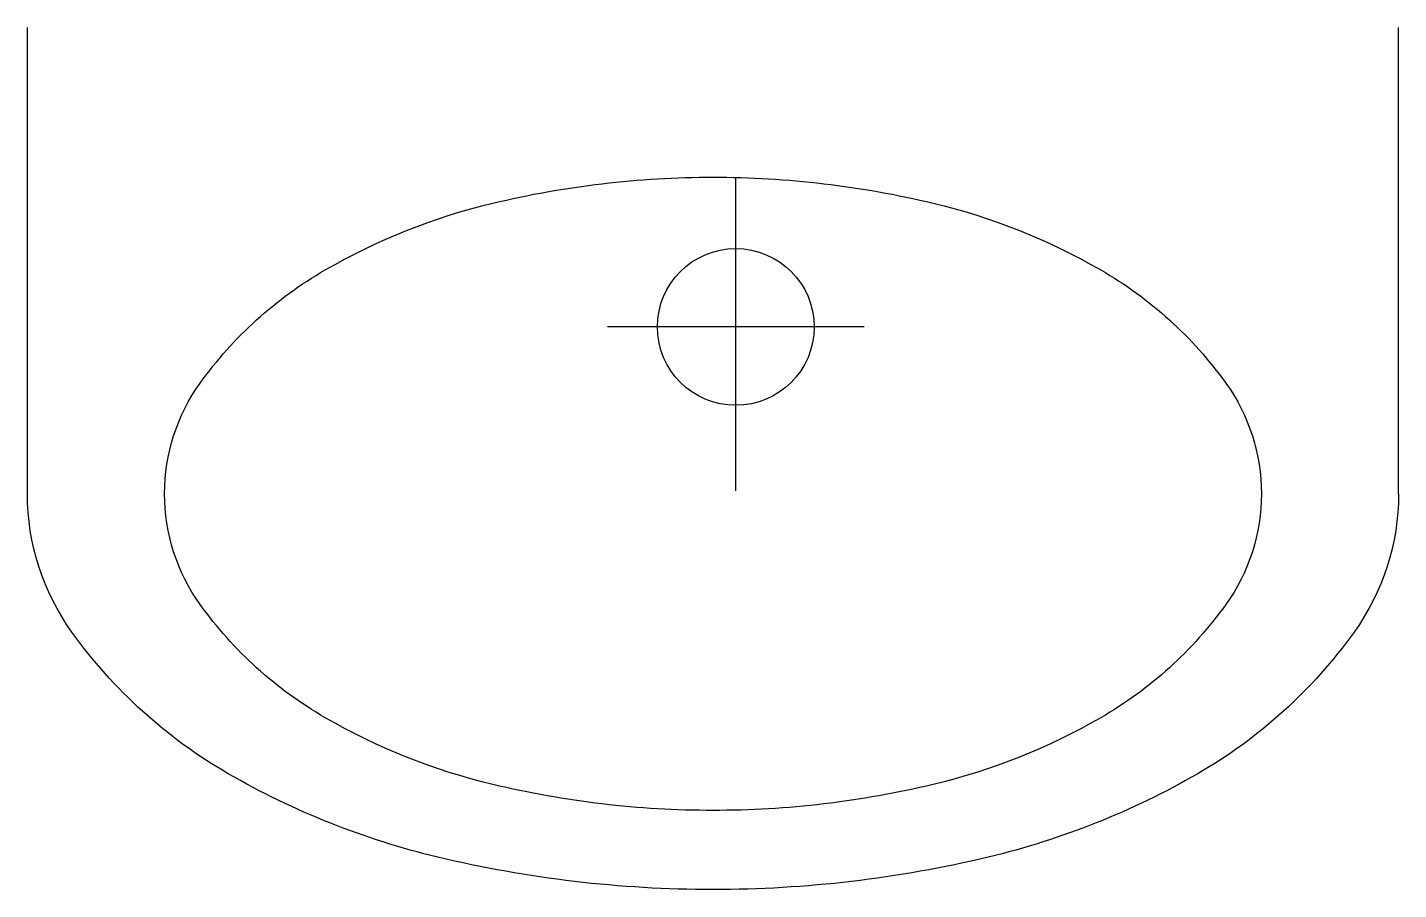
# Model space of a CAD drawing. Extents: x -2.1 to 34.7, y 1562.7 to 1585.8.
import ezdxf

# ---------------------------------------------------------------- set-up
doc = ezdxf.new("R2010")
doc.units = 0
doc.header["$LTSCALE"] = 30
doc.header["$MEASUREMENT"] = 0
doc.layers.get('0').update_dxf_attribs({"linetype": 'CONTINUOUS'})

msp = doc.modelspace()

# ---------------------------------------------------------------- linework, layer by layer
for p, q in [((-2.052, 1573.313), (-2.052, 1585.812)), ((34.69, 1573.313), (34.69, 1585.812)), ((16.93, 1573.39), (16.93, 1581.791)), ((20.37, 1577.785), (13.49, 1577.785))]:
    msp.add_line(p, q)
msp.add_lwpolyline([(16.319, 1581.799, -0.058752), (22.22, 1581.103, -0.072341), (26.711, 1579.313, -0.106617), (30.062, 1576.278, -0.156851), (31.016, 1573.313, -0.156851), (30.062, 1570.349, -0.106617), (26.711, 1567.313, -0.072341), (22.22, 1565.524, -0.058752), (16.319, 1564.828, -0.058752), (10.418, 1565.524, -0.072341), (5.927, 1567.313, -0.106617), (2.575, 1570.349, -0.156851), (1.622, 1573.313, -0.156851), (2.575, 1576.278, -0.106617), (5.927, 1579.313, -0.072341), (10.418, 1581.103, -0.058752)], format="xyb", close=True)
msp.add_lwpolyline([(34.69, 1573.313, -0.156851), (33.498, 1569.608, -0.106617), (29.309, 1565.813, -0.072341), (23.695, 1563.576, -0.058752), (16.319, 1562.707, -0.058752), (8.942, 1563.576, -0.072341), (3.329, 1565.813, -0.106617), (-0.861, 1569.608, -0.156851), (-2.052, 1573.313, -0.156851)], format="xyb")
msp.add_circle((16.93, 1577.785), 2.1)

doc.saveas('drawing.dxf')
